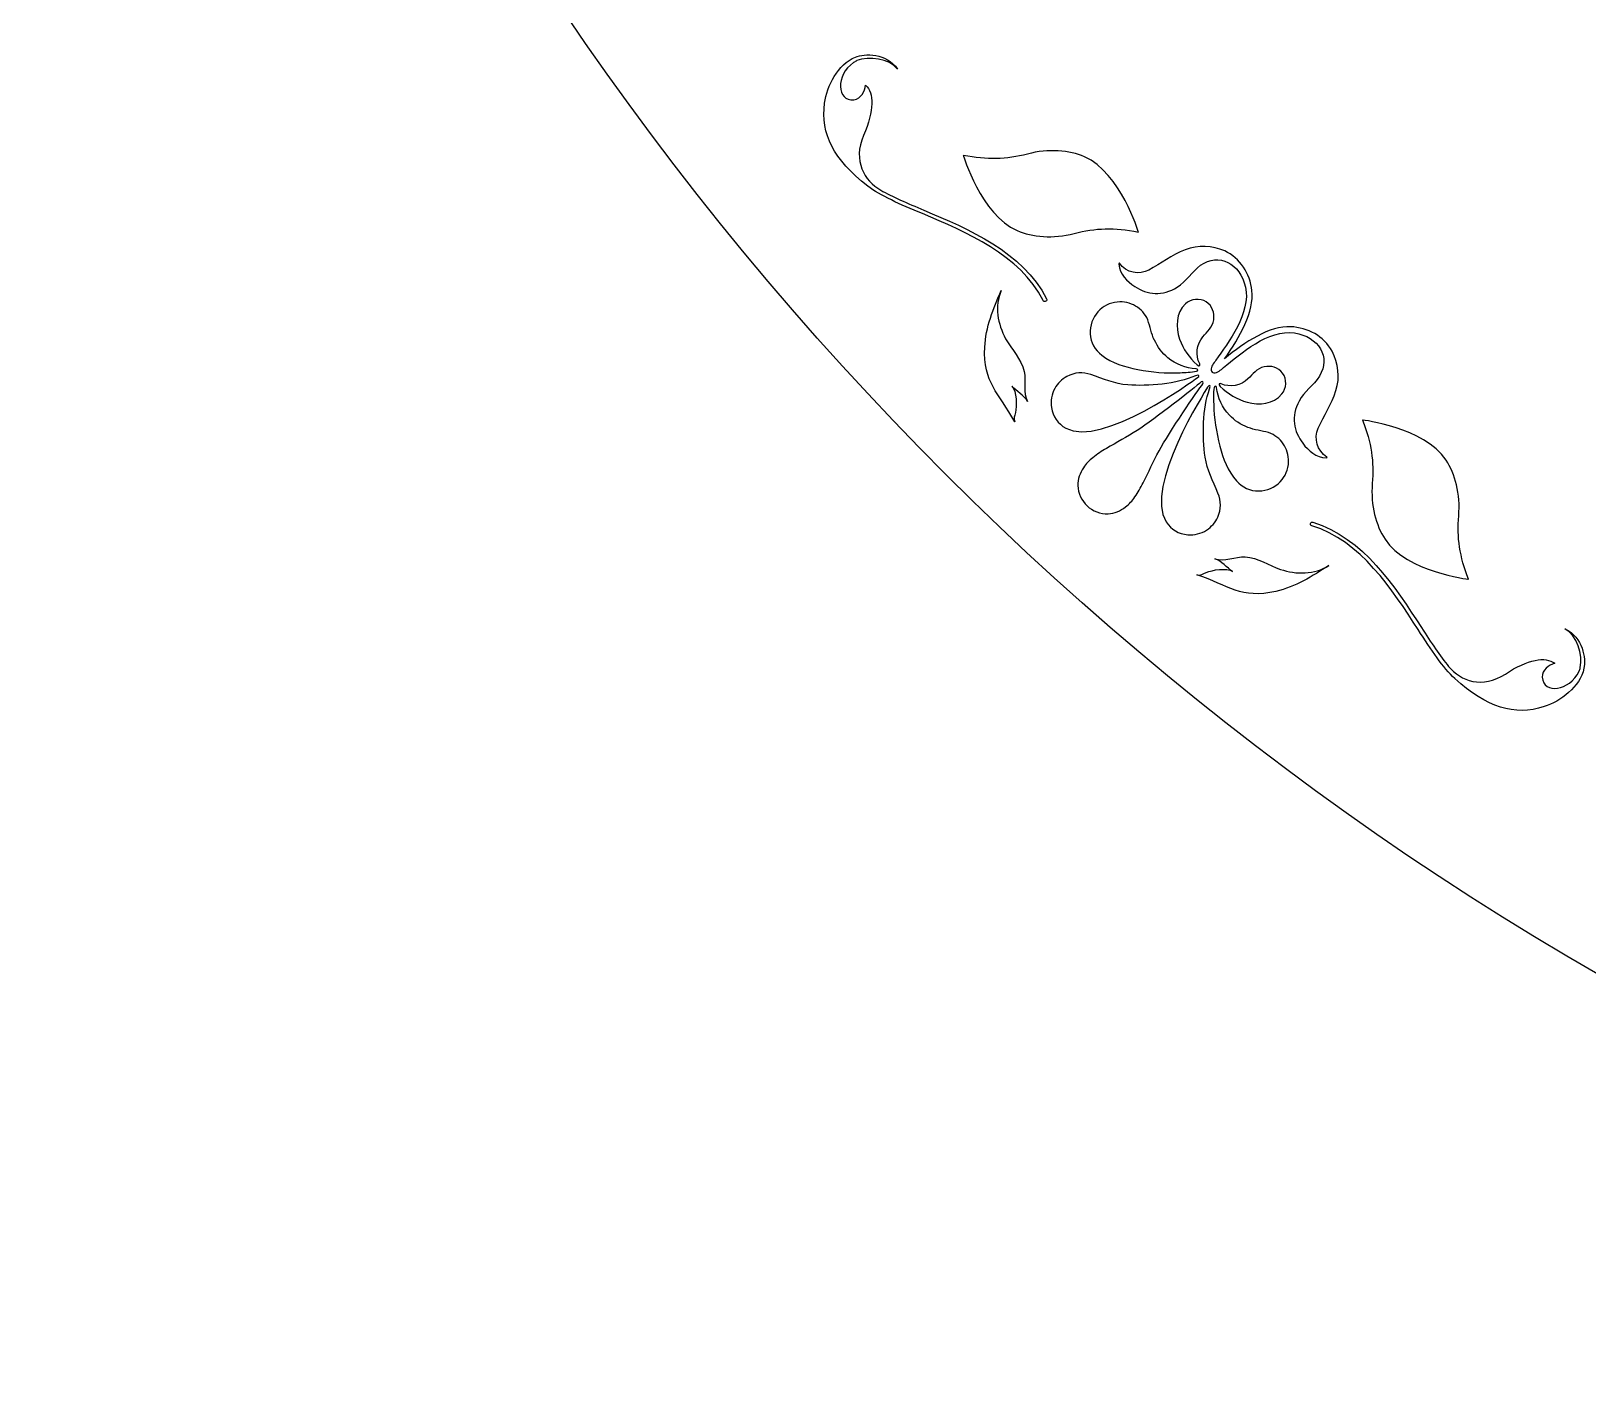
# Model space of a CAD drawing. Header units: centimetres. Extents: x -11.6 to 11.6, y -11.6 to 11.6.
# Drawn here: x -11.58 to -5.8, y -11.58 to -6.54 of the extents above; entities that cross this region are included whole.
import ezdxf

# ---------------------------------------------------------------- set-up
doc = ezdxf.new("R2010")
doc.units = ezdxf.units.CM
doc.header["$MEASUREMENT"] = 0
doc.layers.add('Camada 1', color=7, linetype='Continuous')

msp = doc.modelspace()

# ---------------------------------------------------------------- linework, layer by layer
at = {"layer": 'Camada 1'}
for points, knots in [([(0.00001, -11.57552), (6.39295, -11.57552), (11.5755, -6.39297), (11.5755, 0), (11.5755, 0), (11.57551, 6.39299), (6.39295, 11.57552), (0.00001, 11.57552), (0.00001, 11.57552), (-6.39298, 11.57552), (-11.57551, 6.39299), (-11.57551, 0), (-11.57551, 0), (-11.57551, -6.39297), (-6.39298, -11.57552), (0.00001, -11.57552)], [0, 0, 0, 0, 0.2, 0.2, 0.2, 0.2, 0.4, 0.4, 0.4, 0.4, 0.6, 0.6, 0.6, 0.6, 1, 1, 1, 1]), ([(-8.47438, -7.11584), (-8.42705, -7.15243), (-8.35511, -7.18294), (-8.27152, -7.21815), (-8.27152, -7.21815), (-8.11036, -7.28628), (-7.90973, -7.37105), (-7.82392, -7.53999), (-7.82392, -7.53999), (-7.8222, -7.54343), (-7.81789, -7.54488), (-7.81439, -7.54317), (-7.81439, -7.54317), (-7.81095, -7.54132), (-7.80947, -7.53711), (-7.81145, -7.53362), (-7.81145, -7.53362), (-7.8994, -7.36013), (-8.10265, -7.27417), (-8.26595, -7.20525), (-8.26595, -7.20525), (-8.32757, -7.17921), (-8.38282, -7.1558), (-8.42597, -7.13077), (-8.42597, -7.13077), (-8.48714, -7.09616), (-8.52995, -7.02189), (-8.49013, -6.92868), (-8.49013, -6.92868), (-8.4501, -6.8352), (-8.45044, -6.77154), (-8.48264, -6.74128), (-8.48264, -6.74128), (-8.48579, -6.76422), (-8.4982, -6.79245), (-8.52534, -6.79573), (-8.52534, -6.79573), (-8.58913, -6.80311), (-8.59445, -6.70453), (-8.52701, -6.65778), (-8.52701, -6.65778), (-8.5228, -6.65548), (-8.51873, -6.6527), (-8.51431, -6.65085), (-8.51431, -6.65085), (-8.47161, -6.63347), (-8.39361, -6.64236), (-8.36371, -6.68204), (-8.36371, -6.68204), (-8.40501, -6.62111), (-8.48687, -6.62436), (-8.5196, -6.63785), (-8.5196, -6.63785), (-8.58553, -6.66476), (-8.62506, -6.74498), (-8.63403, -6.80806), (-8.63403, -6.80806), (-8.65012, -6.9228), (-8.60085, -7.01762), (-8.47438, -7.11584), (-8.47438, -7.11584), (-8.47438, -7.11584), (-8.47438, -7.11584), (-8.47438, -7.11584)], [0, 0, 0, 0, 0.0588235, 0.0588235, 0.0588235, 0.0588235, 0.1176471, 0.1176471, 0.1176471, 0.1176471, 0.1764706, 0.1764706, 0.1764706, 0.1764706, 0.2352941, 0.2352941, 0.2352941, 0.2352941, 0.2941176, 0.2941176, 0.2941176, 0.2941176, 0.3529412, 0.3529412, 0.3529412, 0.3529412, 0.4117647, 0.4117647, 0.4117647, 0.4117647, 0.4705882, 0.4705882, 0.4705882, 0.4705882, 0.5294118, 0.5294118, 0.5294118, 0.5294118, 0.5882353, 0.5882353, 0.5882353, 0.5882353, 0.6470588, 0.6470588, 0.6470588, 0.6470588, 0.7058824, 0.7058824, 0.7058824, 0.7058824, 0.7647059, 0.7647059, 0.7647059, 0.7647059, 0.8235294, 0.8235294, 0.8235294, 0.8235294, 0.8823529, 0.8823529, 0.8823529, 0.8823529, 1, 1, 1, 1]), ([(-7.47111, -7.28639), (-7.5603, -7.26858), (-7.63005, -7.27083), (-7.70879, -7.29152), (-7.70879, -7.29152), (-7.78758, -7.312), (-7.86418, -7.30549), (-7.92019, -7.28099), (-7.92019, -7.28099), (-8.05566, -7.22167), (-8.12011, -7.00209), (-8.12011, -7.00209), (-8.12011, -7.00209), (-8.03092, -7.01984), (-7.96107, -7.01773), (-7.88238, -6.99704), (-7.88238, -6.99704), (-7.80383, -6.97614), (-7.72702, -6.98302), (-7.67114, -7.00752), (-7.67114, -7.00752), (-7.53564, -7.06684), (-7.47111, -7.28639), (-7.47111, -7.28639)], [0, 0, 0, 0, 0.1428571, 0.1428571, 0.1428571, 0.1428571, 0.2857143, 0.2857143, 0.2857143, 0.2857143, 0.4285714, 0.4285714, 0.4285714, 0.4285714, 0.5714286, 0.5714286, 0.5714286, 0.5714286, 0.7142857, 0.7142857, 0.7142857, 0.7142857, 1, 1, 1, 1]), ([(-7.54135, -7.40227), (-7.51566, -7.43809), (-7.46856, -7.44643), (-7.43229, -7.42738), (-7.43229, -7.42738), (-7.38723, -7.4033), (-7.34881, -7.37206), (-7.29746, -7.35221), (-7.29746, -7.35221), (-7.24983, -7.33337), (-7.19716, -7.33589), (-7.15107, -7.35658), (-7.15107, -7.35658), (-7.09323, -7.38254), (-7.05757, -7.44035), (-7.05005, -7.50371), (-7.05005, -7.50371), (-7.04148, -7.57957), (-7.09413, -7.67672), (-7.15184, -7.75641), (-7.15184, -7.75641), (-7.07641, -7.6932), (-6.98322, -7.63396), (-6.90676, -7.63745), (-6.90676, -7.63745), (-6.84321, -7.64055), (-6.78288, -7.67219), (-6.75325, -7.72788), (-6.75325, -7.72788), (-6.7292, -7.77275), (-6.7233, -7.8249), (-6.73859, -7.87388), (-6.73859, -7.87388), (-6.75489, -7.9264), (-6.78346, -7.96683), (-6.80421, -8.01347), (-6.80421, -8.01347), (-6.82098, -8.05091), (-6.80918, -8.09745), (-6.77201, -8.12047), (-6.77201, -8.12047), (-6.77169, -8.12066), (-6.7704, -8.12327), (-6.77497, -8.12322), (-6.77497, -8.12322), (-6.81206, -8.12208), (-6.84056, -8.09756), (-6.86181, -8.0693), (-6.86181, -8.0693), (-6.89446, -8.02633), (-6.90581, -7.96892), (-6.87536, -7.91304), (-6.87536, -7.91304), (-6.85565, -7.8765), (-6.82231, -7.85589), (-6.80009, -7.8207), (-6.80009, -7.8207), (-6.7559, -7.75016), (-6.80329, -7.67388), (-6.89232, -7.66031), (-6.89232, -7.66031), (-6.98897, -7.64547), (-7.09356, -7.73889), (-7.155, -7.78839), (-7.155, -7.78839), (-7.16685, -7.79776), (-7.1759, -7.809), (-7.19164, -7.80834), (-7.19164, -7.80834), (-7.19561, -7.80821), (-7.20066, -7.80347), (-7.20114, -7.79958), (-7.20114, -7.79958), (-7.20286, -7.78368), (-7.19214, -7.77415), (-7.18357, -7.76174), (-7.18357, -7.76174), (-7.13848, -7.69689), (-7.05287, -7.5859), (-7.07395, -7.49091), (-7.07395, -7.49091), (-7.09393, -7.40264), (-7.17298, -7.36079), (-7.24043, -7.40976), (-7.24043, -7.40976), (-7.27395, -7.43445), (-7.29234, -7.46882), (-7.32737, -7.49125), (-7.32737, -7.49125), (-7.38097, -7.5253), (-7.43889, -7.51813), (-7.48411, -7.48847), (-7.48411, -7.48847), (-7.51406, -7.46897), (-7.54025, -7.44249), (-7.54385, -7.40563), (-7.54385, -7.40563), (-7.54432, -7.401), (-7.54162, -7.40206), (-7.54135, -7.40227)], [0, 0, 0, 0, 0.0384615, 0.0384615, 0.0384615, 0.0384615, 0.0769231, 0.0769231, 0.0769231, 0.0769231, 0.1153846, 0.1153846, 0.1153846, 0.1153846, 0.1538462, 0.1538462, 0.1538462, 0.1538462, 0.1923077, 0.1923077, 0.1923077, 0.1923077, 0.2307692, 0.2307692, 0.2307692, 0.2307692, 0.2692308, 0.2692308, 0.2692308, 0.2692308, 0.3076923, 0.3076923, 0.3076923, 0.3076923, 0.3461538, 0.3461538, 0.3461538, 0.3461538, 0.3846154, 0.3846154, 0.3846154, 0.3846154, 0.4230769, 0.4230769, 0.4230769, 0.4230769, 0.4615385, 0.4615385, 0.4615385, 0.4615385, 0.5, 0.5, 0.5, 0.5, 0.5384615, 0.5384615, 0.5384615, 0.5384615, 0.5769231, 0.5769231, 0.5769231, 0.5769231, 0.6153846, 0.6153846, 0.6153846, 0.6153846, 0.6538462, 0.6538462, 0.6538462, 0.6538462, 0.6923077, 0.6923077, 0.6923077, 0.6923077, 0.7307692, 0.7307692, 0.7307692, 0.7307692, 0.7692308, 0.7692308, 0.7692308, 0.7692308, 0.8076923, 0.8076923, 0.8076923, 0.8076923, 0.8461538, 0.8461538, 0.8461538, 0.8461538, 0.8846154, 0.8846154, 0.8846154, 0.8846154, 0.9230769, 0.9230769, 0.9230769, 0.9230769, 1, 1, 1, 1]), ([(-7.97948, -7.50342), (-8.00869, -7.56877), (-8.03684, -7.64042), (-8.04044, -7.71271), (-8.04044, -7.71271), (-8.04719, -7.84564), (-7.98893, -7.8821), (-7.92884, -7.99047), (-7.92884, -7.99047), (-7.9362, -7.97721), (-7.92979, -7.96917), (-7.92686, -7.95541), (-7.92686, -7.95541), (-7.92154, -7.93123), (-7.92096, -7.87768), (-7.94054, -7.85812), (-7.94054, -7.85812), (-7.92205, -7.87635), (-7.89556, -7.89154), (-7.88188, -7.91474), (-7.88188, -7.91474), (-7.9003, -7.88362), (-7.88677, -7.83769), (-7.89461, -7.8034), (-7.89461, -7.8034), (-7.90527, -7.75694), (-7.94067, -7.7226), (-7.96308, -7.68193), (-7.96308, -7.68193), (-7.99255, -7.62865), (-8.00511, -7.56079), (-7.97948, -7.50342), (-7.97948, -7.50342), (-7.97948, -7.50342), (-7.97948, -7.50342), (-7.97948, -7.50342)], [0, 0, 0, 0, 0.1, 0.1, 0.1, 0.1, 0.2, 0.2, 0.2, 0.2, 0.3, 0.3, 0.3, 0.3, 0.4, 0.4, 0.4, 0.4, 0.5, 0.5, 0.5, 0.5, 0.6, 0.6, 0.6, 0.6, 0.7, 0.7, 0.7, 0.7, 0.8, 0.8, 0.8, 0.8, 1, 1, 1, 1]), ([(-7.51328, -7.54798), (-7.49013, -7.55359), (-7.47015, -7.56507), (-7.45489, -7.58259), (-7.45489, -7.58259), (-7.44764, -7.59129), (-7.44042, -7.60053), (-7.43637, -7.61199), (-7.43637, -7.61199), (-7.4274, -7.63736), (-7.42306, -7.66321), (-7.41166, -7.68721), (-7.41166, -7.68721), (-7.39944, -7.71224), (-7.38316, -7.73518), (-7.36179, -7.75267), (-7.36179, -7.75267), (-7.33173, -7.77725), (-7.29623, -7.79037), (-7.25646, -7.7936), (-7.25646, -7.7936), (-7.25384, -7.79381), (-7.25101, -7.79543), (-7.25098, -7.79722), (-7.25098, -7.79722), (-7.25066, -7.80005), (-7.25378, -7.80137), (-7.25566, -7.80185), (-7.25566, -7.80185), (-7.27643, -7.80685), (-7.29559, -7.80661), (-7.3163, -7.8078), (-7.3163, -7.8078), (-7.37022, -7.81103), (-7.41981, -7.80568), (-7.47341, -7.79573), (-7.47341, -7.79573), (-7.52265, -7.78642), (-7.56765, -7.77313), (-7.60673, -7.74305), (-7.60673, -7.74305), (-7.63202, -7.72381), (-7.64793, -7.6954), (-7.64967, -7.66357), (-7.64967, -7.66357), (-7.65147, -7.63285), (-7.64097, -7.60377), (-7.62078, -7.58176), (-7.62078, -7.58176), (-7.60229, -7.56144), (-7.57755, -7.54795), (-7.54942, -7.54586), (-7.54942, -7.54586), (-7.53715, -7.54467), (-7.5254, -7.54523), (-7.51328, -7.54798)], [0, 0, 0, 0, 0.0666667, 0.0666667, 0.0666667, 0.0666667, 0.1333333, 0.1333333, 0.1333333, 0.1333333, 0.2, 0.2, 0.2, 0.2, 0.2666667, 0.2666667, 0.2666667, 0.2666667, 0.3333333, 0.3333333, 0.3333333, 0.3333333, 0.4, 0.4, 0.4, 0.4, 0.4666667, 0.4666667, 0.4666667, 0.4666667, 0.5333333, 0.5333333, 0.5333333, 0.5333333, 0.6, 0.6, 0.6, 0.6, 0.6666667, 0.6666667, 0.6666667, 0.6666667, 0.7333333, 0.7333333, 0.7333333, 0.7333333, 0.8, 0.8, 0.8, 0.8, 0.8666667, 0.8666667, 0.8666667, 0.8666667, 1, 1, 1, 1]), ([(-7.3182, -7.6835), (-7.3332, -7.63905), (-7.33249, -7.58666), (-7.29672, -7.5529), (-7.29672, -7.5529), (-7.27685, -7.53419), (-7.24319, -7.5297), (-7.21959, -7.5452), (-7.21959, -7.5452), (-7.1971, -7.5597), (-7.18781, -7.58573), (-7.19181, -7.61203), (-7.19181, -7.61203), (-7.19565, -7.64005), (-7.21626, -7.65534), (-7.23253, -7.67484), (-7.23253, -7.67484), (-7.25497, -7.70199), (-7.26044, -7.74403), (-7.24354, -7.77536), (-7.24354, -7.77536), (-7.24163, -7.77898), (-7.24261, -7.78769), (-7.25301, -7.77872), (-7.25301, -7.77872), (-7.28227, -7.75316), (-7.30558, -7.72062), (-7.3182, -7.6835)], [0, 0, 0, 0, 0.125, 0.125, 0.125, 0.125, 0.25, 0.25, 0.25, 0.25, 0.375, 0.375, 0.375, 0.375, 0.5, 0.5, 0.5, 0.5, 0.625, 0.625, 0.625, 0.625, 0.75, 0.75, 0.75, 0.75, 1, 1, 1, 1]), ([(-7.06775, -7.91737), (-7.10572, -7.90713), (-7.13998, -7.88599), (-7.16731, -7.85869), (-7.16731, -7.85869), (-7.17694, -7.84901), (-7.16834, -7.84742), (-7.16461, -7.84909), (-7.16461, -7.84909), (-7.1323, -7.8638), (-7.09047, -7.85547), (-7.06497, -7.83115), (-7.06497, -7.83115), (-7.04661, -7.81369), (-7.03301, -7.79194), (-7.00533, -7.78614), (-7.00533, -7.78614), (-6.97906, -7.78045), (-6.95265, -7.78791), (-6.93651, -7.80934), (-6.93651, -7.80934), (-6.91944, -7.83183), (-6.92175, -7.8657), (-6.93902, -7.88678), (-6.93902, -7.88678), (-6.97049, -7.92461), (-7.02208, -7.92948), (-7.06775, -7.91737)], [0, 0, 0, 0, 0.125, 0.125, 0.125, 0.125, 0.25, 0.25, 0.25, 0.25, 0.375, 0.375, 0.375, 0.375, 0.5, 0.5, 0.5, 0.5, 0.625, 0.625, 0.625, 0.625, 0.75, 0.75, 0.75, 0.75, 1, 1, 1, 1]), ([(-7.64711, -7.81479), (-7.60173, -7.83064), (-7.55932, -7.84921), (-7.51011, -7.85315), (-7.51011, -7.85315), (-7.436, -7.85884), (-7.32749, -7.85013), (-7.25928, -7.81915), (-7.25928, -7.81915), (-7.24581, -7.81309), (-7.24184, -7.81968), (-7.25296, -7.82637), (-7.25296, -7.82637), (-7.26571, -7.83494), (-7.60361, -8.08688), (-7.74035, -8.01319), (-7.74035, -8.01319), (-7.76953, -7.9975), (-7.78901, -7.96996), (-7.79327, -7.93699), (-7.79327, -7.93699), (-7.79682, -7.91201), (-7.79308, -7.88807), (-7.78091, -7.86627), (-7.78091, -7.86627), (-7.77033, -7.8469), (-7.75501, -7.83185), (-7.73575, -7.82145), (-7.73575, -7.82145), (-7.7083, -7.80664), (-7.67624, -7.80434), (-7.64711, -7.81479)], [0, 0, 0, 0, 0.1111111, 0.1111111, 0.1111111, 0.1111111, 0.2222222, 0.2222222, 0.2222222, 0.2222222, 0.3333333, 0.3333333, 0.3333333, 0.3333333, 0.4444444, 0.4444444, 0.4444444, 0.4444444, 0.5555556, 0.5555556, 0.5555556, 0.5555556, 0.6666667, 0.6666667, 0.6666667, 0.6666667, 0.7777778, 0.7777778, 0.7777778, 0.7777778, 1, 1, 1, 1]), ([(-7.58982, -8.08876), (-7.55082, -8.06627), (-7.51375, -8.04611), (-7.47578, -8.02166), (-7.47578, -8.02166), (-7.40987, -7.97946), (-7.26268, -7.86452), (-7.23848, -7.8423), (-7.23848, -7.8423), (-7.23681, -7.84034), (-7.23329, -7.84061), (-7.23176, -7.84204), (-7.23176, -7.84204), (-7.23065, -7.8431), (-7.23001, -7.8468), (-7.23165, -7.84863), (-7.23165, -7.84863), (-7.25213, -7.87429), (-7.35677, -8.02902), (-7.39424, -8.09779), (-7.39424, -8.09779), (-7.41583, -8.13753), (-7.43345, -8.17582), (-7.45367, -8.2159), (-7.45367, -8.2159), (-7.46256, -8.23437), (-7.47216, -8.25165), (-7.48423, -8.2685), (-7.48423, -8.2685), (-7.49415, -8.2826), (-7.50474, -8.29528), (-7.51886, -8.30567), (-7.51886, -8.30567), (-7.53841, -8.31977), (-7.55958, -8.32993), (-7.58344, -8.33104), (-7.58344, -8.33104), (-7.61159, -8.33273), (-7.64072, -8.32038), (-7.66091, -8.30178), (-7.66091, -8.30178), (-7.6811, -8.28268), (-7.69515, -8.25474), (-7.69568, -8.22632), (-7.69568, -8.22632), (-7.69618, -8.20238), (-7.68737, -8.18076), (-7.67488, -8.15999), (-7.67488, -8.15999), (-7.66512, -8.14541), (-7.65326, -8.13403), (-7.64027, -8.1229), (-7.64027, -8.1229), (-7.62398, -8.1099), (-7.60755, -8.099), (-7.58982, -8.08876)], [0, 0, 0, 0, 0.0666667, 0.0666667, 0.0666667, 0.0666667, 0.1333333, 0.1333333, 0.1333333, 0.1333333, 0.2, 0.2, 0.2, 0.2, 0.2666667, 0.2666667, 0.2666667, 0.2666667, 0.3333333, 0.3333333, 0.3333333, 0.3333333, 0.4, 0.4, 0.4, 0.4, 0.4666667, 0.4666667, 0.4666667, 0.4666667, 0.5333333, 0.5333333, 0.5333333, 0.5333333, 0.6, 0.6, 0.6, 0.6, 0.6666667, 0.6666667, 0.6666667, 0.6666667, 0.7333333, 0.7333333, 0.7333333, 0.7333333, 0.8, 0.8, 0.8, 0.8, 0.8666667, 0.8666667, 0.8666667, 0.8666667, 1, 1, 1, 1]), ([(-7.20708, -7.86781), (-7.23346, -7.93798), (-7.23465, -8.04683), (-7.2237, -8.12051), (-7.2237, -8.12051), (-7.21642, -8.16922), (-7.19483, -8.21042), (-7.17615, -8.25434), (-7.17615, -8.25434), (-7.16369, -8.28273), (-7.16366, -8.31504), (-7.17647, -8.3435), (-7.17647, -8.3435), (-7.18581, -8.36321), (-7.19981, -8.3793), (-7.21825, -8.39147), (-7.21825, -8.39147), (-7.23926, -8.40486), (-7.26302, -8.4102), (-7.28791, -8.40867), (-7.28791, -8.40867), (-7.32141, -8.40642), (-7.35014, -8.38912), (-7.36779, -8.36094), (-7.36779, -8.36094), (-7.45071, -8.22971), (-7.2224, -7.87535), (-7.21483, -7.86191), (-7.21483, -7.86191), (-7.20867, -7.85066), (-7.20189, -7.8541), (-7.20708, -7.86781)], [0, 0, 0, 0, 0.1111111, 0.1111111, 0.1111111, 0.1111111, 0.2222222, 0.2222222, 0.2222222, 0.2222222, 0.3333333, 0.3333333, 0.3333333, 0.3333333, 0.4444444, 0.4444444, 0.4444444, 0.4444444, 0.5555556, 0.5555556, 0.5555556, 0.5555556, 0.6666667, 0.6666667, 0.6666667, 0.6666667, 0.7777778, 0.7777778, 0.7777778, 0.7777778, 1, 1, 1, 1]), ([(-7.10717, -8.20917), (-7.13995, -8.17221), (-7.15644, -8.12823), (-7.169, -8.07979), (-7.169, -8.07979), (-7.18265, -8.02693), (-7.1912, -7.97787), (-7.19183, -7.92395), (-7.19183, -7.92395), (-7.19207, -7.90318), (-7.19374, -7.88408), (-7.19027, -7.86291), (-7.19027, -7.86291), (-7.18979, -7.86106), (-7.18871, -7.85791), (-7.18585, -7.85794), (-7.18585, -7.85794), (-7.18381, -7.85802), (-7.18212, -7.86067), (-7.18185, -7.86307), (-7.18185, -7.86307), (-7.17582, -7.90263), (-7.16023, -7.9371), (-7.1338, -7.96531), (-7.1338, -7.96531), (-7.11486, -7.98555), (-7.09088, -8.0001), (-7.06514, -8.01066), (-7.06514, -8.01066), (-7.04008, -8.02048), (-7.01405, -8.02307), (-6.98833, -8.03011), (-6.98833, -8.03011), (-6.9765, -8.03339), (-6.96693, -8.03993), (-6.95759, -8.04673), (-6.95759, -8.04673), (-6.93902, -8.06062), (-6.92626, -8.07975), (-6.91933, -8.1024), (-6.91933, -8.1024), (-6.91571, -8.1142), (-6.91399, -8.12613), (-6.91449, -8.13838), (-6.91449, -8.13838), (-6.91462, -8.16648), (-6.92626, -8.19222), (-6.94534, -8.21207), (-6.94534, -8.21207), (-6.96579, -8.23374), (-6.99431, -8.24615), (-7.02506, -8.24636), (-7.02506, -8.24636), (-7.05698, -8.2468), (-7.08648, -8.23291), (-7.10717, -8.20917)], [0, 0, 0, 0, 0.0666667, 0.0666667, 0.0666667, 0.0666667, 0.1333333, 0.1333333, 0.1333333, 0.1333333, 0.2, 0.2, 0.2, 0.2, 0.2666667, 0.2666667, 0.2666667, 0.2666667, 0.3333333, 0.3333333, 0.3333333, 0.3333333, 0.4, 0.4, 0.4, 0.4, 0.4666667, 0.4666667, 0.4666667, 0.4666667, 0.5333333, 0.5333333, 0.5333333, 0.5333333, 0.6, 0.6, 0.6, 0.6, 0.6666667, 0.6666667, 0.6666667, 0.6666667, 0.7333333, 0.7333333, 0.7333333, 0.7333333, 0.8, 0.8, 0.8, 0.8, 0.8666667, 0.8666667, 0.8666667, 0.8666667, 1, 1, 1, 1]), ([(-6.33062, -8.13223), (-6.29678, -8.18306), (-6.2768, -8.25759), (-6.28358, -8.33855), (-6.28358, -8.33855), (-6.29033, -8.41951), (-6.28038, -8.48878), (-6.24733, -8.57347), (-6.24733, -8.57347), (-6.24733, -8.57347), (-6.47479, -8.54815), (-6.5566, -8.42509), (-6.5566, -8.42509), (-6.59065, -8.37413), (-6.61028, -8.29986), (-6.60383, -8.21866), (-6.60383, -8.21866), (-6.59711, -8.13759), (-6.60706, -8.06835), (-6.64, -7.98374), (-6.64, -7.98374), (-6.63997, -7.98375), (-6.41264, -8.00912), (-6.33062, -8.13223)], [0, 0, 0, 0, 0.1428571, 0.1428571, 0.1428571, 0.1428571, 0.2857143, 0.2857143, 0.2857143, 0.2857143, 0.4285714, 0.4285714, 0.4285714, 0.4285714, 0.5714286, 0.5714286, 0.5714286, 0.5714286, 0.7142857, 0.7142857, 0.7142857, 0.7142857, 1, 1, 1, 1]), ([(-6.29794, -8.94215), (-6.17914, -9.0497), (-6.07728, -9.08161), (-5.967, -9.0461), (-5.967, -9.0461), (-5.90646, -9.02618), (-5.83431, -8.97345), (-5.81926, -8.90378), (-5.81926, -8.90378), (-5.81167, -8.86917), (-5.82262, -8.78797), (-5.88988, -8.75789), (-5.88988, -8.75789), (-5.84556, -8.78046), (-5.8232, -8.85571), (-5.83299, -8.90074), (-5.83299, -8.90074), (-5.83407, -8.90548), (-5.83598, -8.90997), (-5.83754, -8.91455), (-5.83754, -8.91455), (-5.87199, -8.98898), (-5.96991, -9.00099), (-5.97372, -8.93685), (-5.97372, -8.93685), (-5.97531, -8.90949), (-5.94948, -8.8924), (-5.92744, -8.88523), (-5.92744, -8.88523), (-5.96289, -8.85888), (-6.02571, -8.86946), (-6.11074, -8.92526), (-6.11074, -8.92526), (-6.19567, -8.98056), (-6.27624, -8.95135), (-6.32087, -8.89716), (-6.32087, -8.89716), (-6.35299, -8.85893), (-6.38567, -8.80863), (-6.42205, -8.75241), (-6.42205, -8.75241), (-6.51828, -8.60358), (-6.63829, -8.41835), (-6.82438, -8.36178), (-6.82438, -8.36178), (-6.82811, -8.36059), (-6.83211, -8.36257), (-6.83322, -8.36641), (-6.83322, -8.36641), (-6.83433, -8.37017), (-6.83227, -8.37411), (-6.82856, -8.37525), (-6.82856, -8.37525), (-6.64727, -8.43028), (-6.52895, -8.61327), (-6.43385, -8.76011), (-6.43385, -8.76011), (-6.38467, -8.83629), (-6.34205, -8.90191), (-6.29794, -8.94215), (-6.29794, -8.94215), (-6.29794, -8.94215), (-6.29794, -8.94215), (-6.29794, -8.94215)], [0, 0, 0, 0, 0.0588235, 0.0588235, 0.0588235, 0.0588235, 0.1176471, 0.1176471, 0.1176471, 0.1176471, 0.1764706, 0.1764706, 0.1764706, 0.1764706, 0.2352941, 0.2352941, 0.2352941, 0.2352941, 0.2941176, 0.2941176, 0.2941176, 0.2941176, 0.3529412, 0.3529412, 0.3529412, 0.3529412, 0.4117647, 0.4117647, 0.4117647, 0.4117647, 0.4705882, 0.4705882, 0.4705882, 0.4705882, 0.5294118, 0.5294118, 0.5294118, 0.5294118, 0.5882353, 0.5882353, 0.5882353, 0.5882353, 0.6470588, 0.6470588, 0.6470588, 0.6470588, 0.7058824, 0.7058824, 0.7058824, 0.7058824, 0.7647059, 0.7647059, 0.7647059, 0.7647059, 0.8235294, 0.8235294, 0.8235294, 0.8235294, 0.8823529, 0.8823529, 0.8823529, 0.8823529, 1, 1, 1, 1]), ([(-6.76536, -8.5222), (-6.81756, -8.55726), (-6.88654, -8.55668), (-6.94411, -8.53696), (-6.94411, -8.53696), (-6.988, -8.52196), (-7.02798, -8.49314), (-7.07566, -8.49058), (-7.07566, -8.49058), (-7.11066, -8.48886), (-7.15355, -8.51021), (-7.18753, -8.49743), (-7.18753, -8.49743), (-7.16229, -8.50685), (-7.14274, -8.53045), (-7.12162, -8.54535), (-7.12162, -8.54535), (-7.14424, -8.52953), (-7.19681, -8.53934), (-7.21983, -8.54879), (-7.21983, -8.54879), (-7.23287, -8.55406), (-7.23959, -8.5617), (-7.25383, -8.55678), (-7.25383, -8.55678), (-7.13678, -8.59718), (-7.09082, -8.64819), (-6.96094, -8.61853), (-6.96094, -8.61853), (-6.89035, -8.60242), (-6.82481, -8.56221), (-6.76536, -8.5222), (-6.76536, -8.5222), (-6.76536, -8.5222), (-6.76536, -8.5222), (-6.76536, -8.5222)], [0, 0, 0, 0, 0.1, 0.1, 0.1, 0.1, 0.2, 0.2, 0.2, 0.2, 0.3, 0.3, 0.3, 0.3, 0.4, 0.4, 0.4, 0.4, 0.5, 0.5, 0.5, 0.5, 0.6, 0.6, 0.6, 0.6, 0.7, 0.7, 0.7, 0.7, 0.8, 0.8, 0.8, 0.8, 1, 1, 1, 1])]:
    msp.add_open_spline(points, degree=3, knots=knots, dxfattribs=at)

doc.saveas('drawing.dxf')
